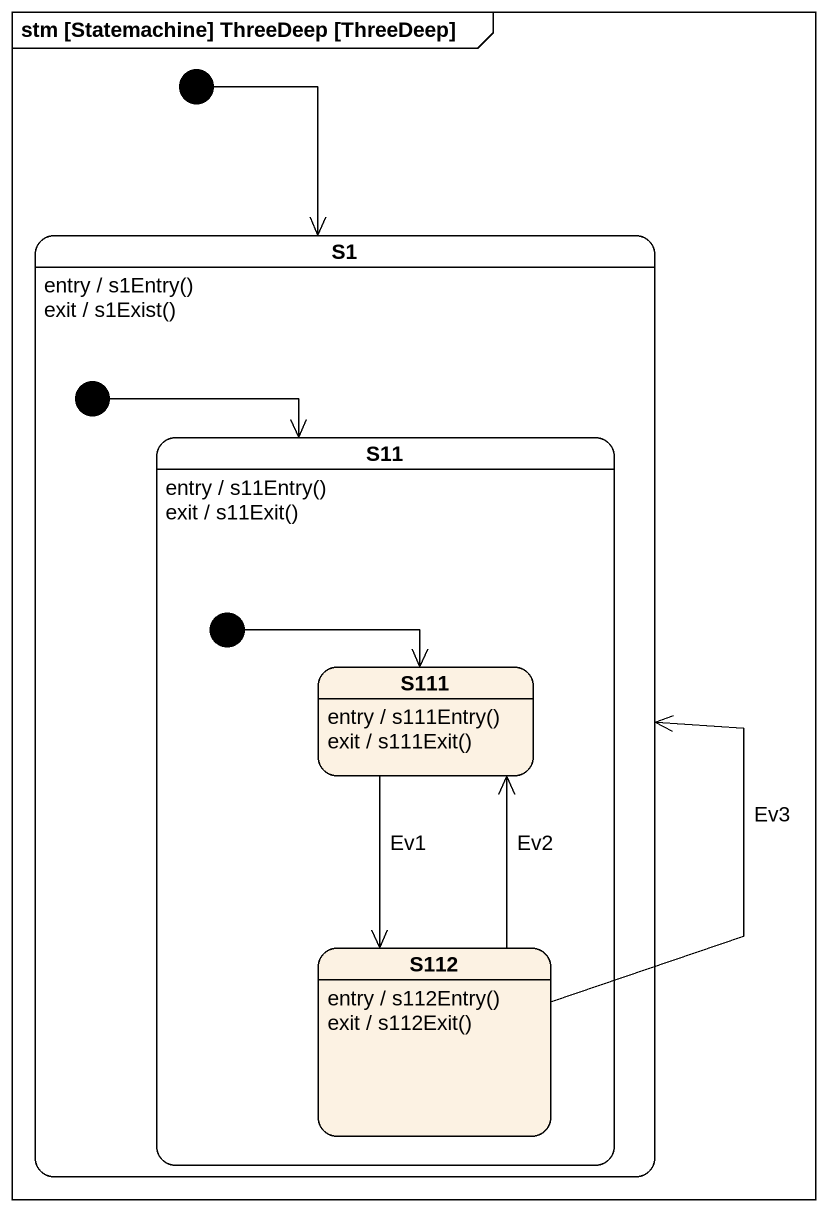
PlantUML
@startuml
mainframe stm [Statemachine] ThreeDeep [ThreeDeep]
hide empty description
state S1 {
  state S11 {
    state S111
    S111 : entry / s111Entry()
    S111 : exit / s111Exit()
    state S112
    S112 : entry / s112Entry()
    S112 : exit / s112Exit()
    [*] -right-> S111
  }
  S11 : entry / s11Entry()
  S11 : exit / s11Exit()
  [*] --> S11
}
S1 : entry / s1Entry()
S1 : exit / s1Exist()
[*] --> S1
S111 --> S112 : Ev1
S112 -up-> S1 : Ev3
S112 -up-> S111 : Ev2
@enduml
